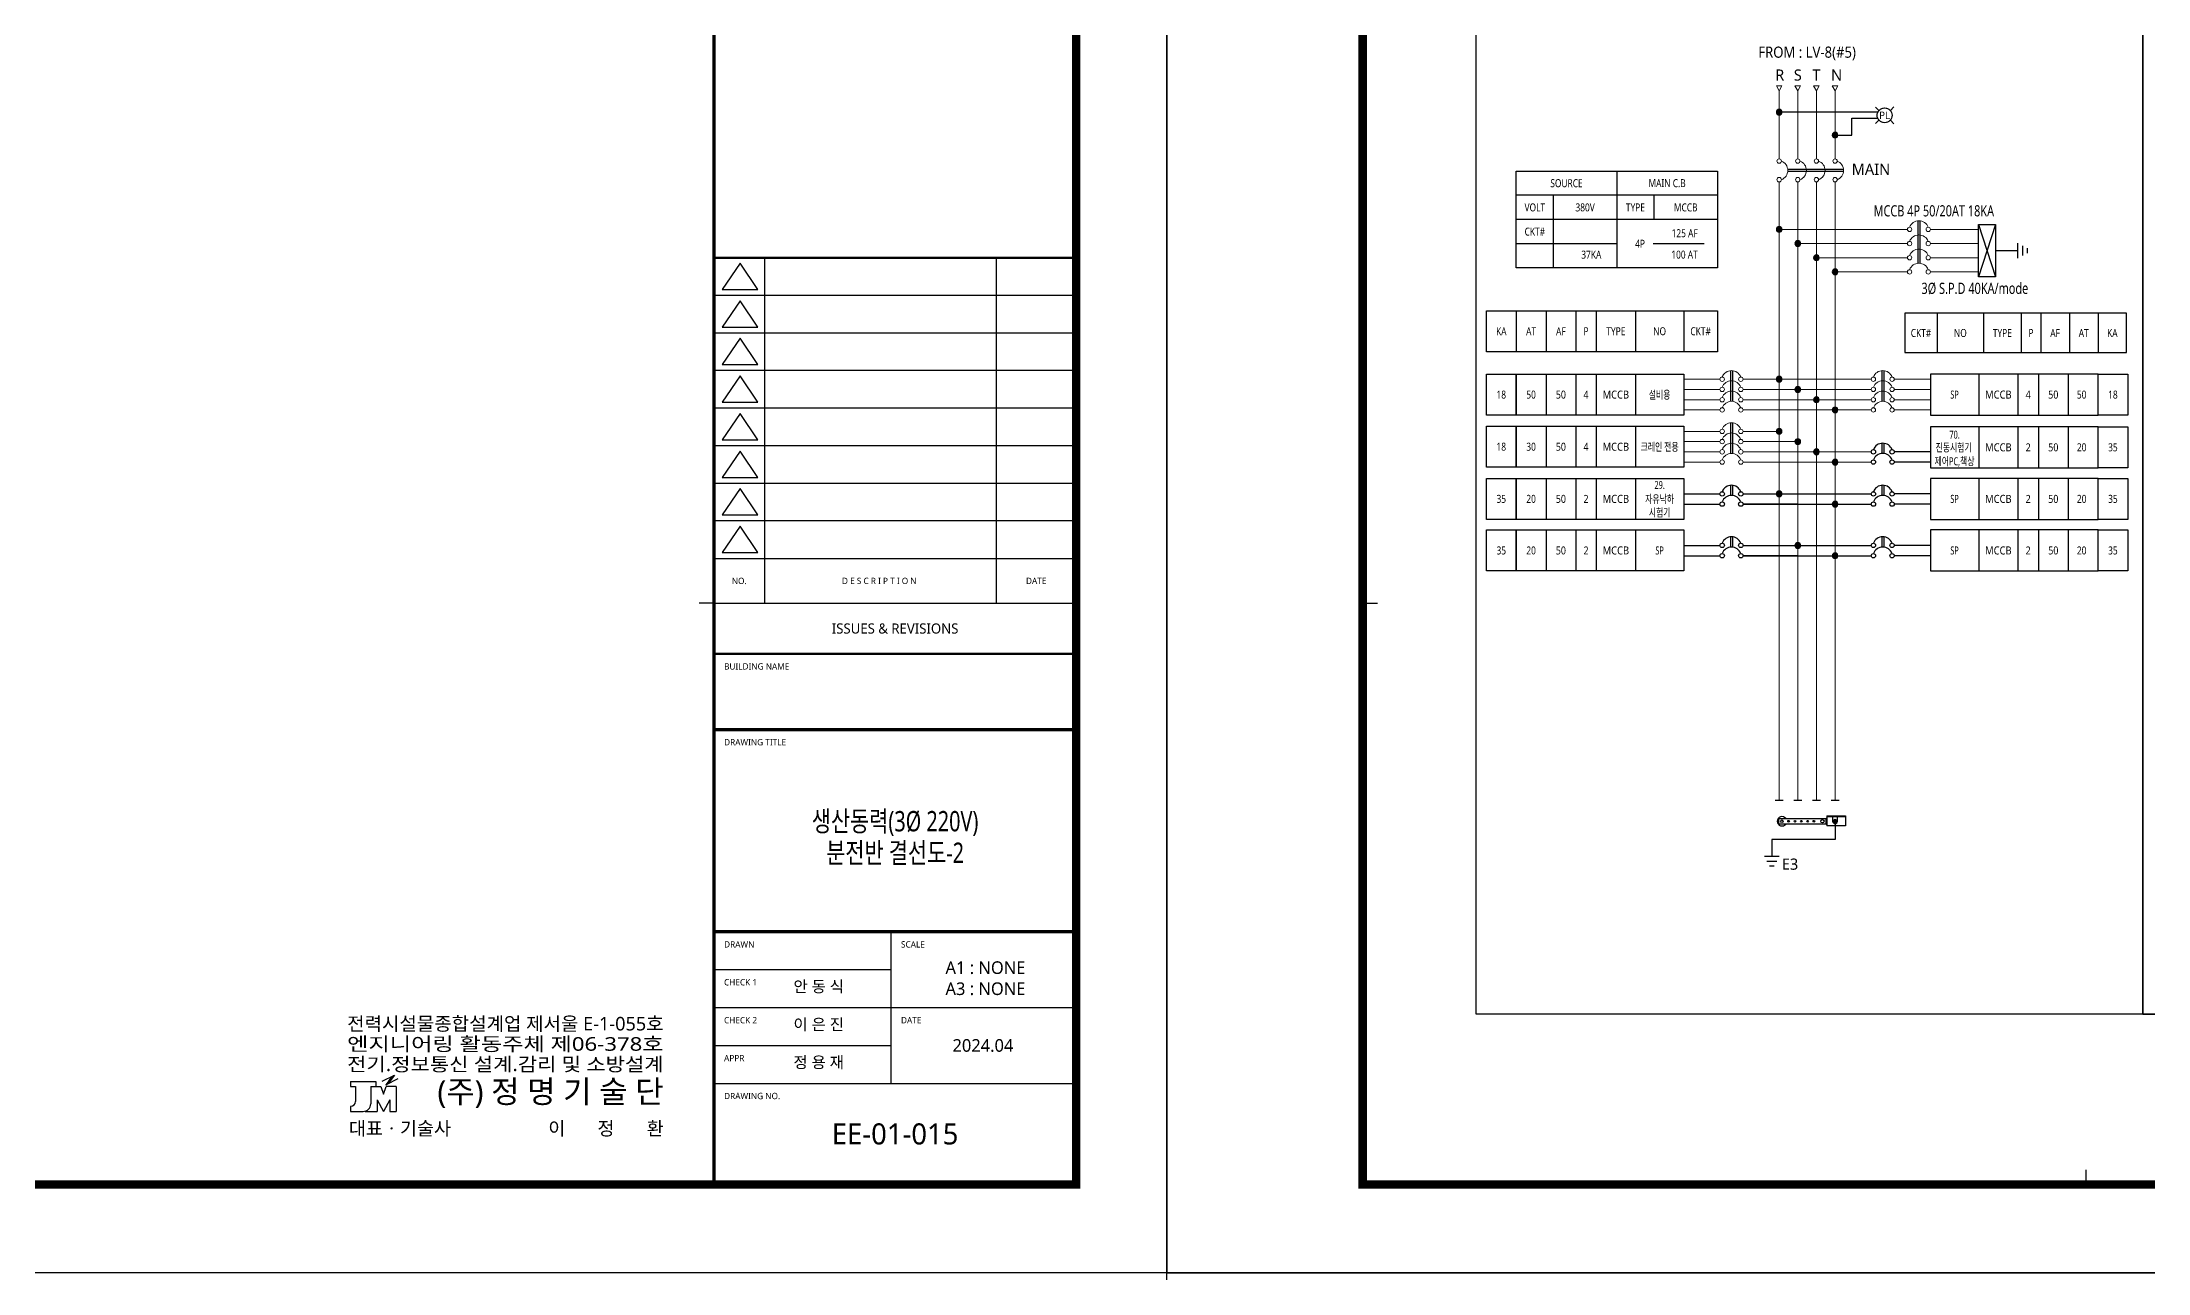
# Model space of a CAD drawing. Header units: millimetres. Extents: x 0 to 1009200, y -237600 to 28708.
# Drawn here: x 283001 to 382982, y -118800 to -60354 of the extents above; entities that cross this region are included whole.
import ezdxf
from ezdxf.enums import TextEntityAlignment as Align

# ---------------------------------------------------------------- set-up
doc = ezdxf.new("R2010")
doc.units = ezdxf.units.MM
doc.header["$LTSCALE"] = 1000
for name, color, linetype in [('arch', 8, 'Continuous'), ('S', 4, 'Continuous'), ('SYM', 3, 'Continuous'), ('TEXT', 3, 'Continuous'), ('XR-SHEET(통신)$0$WD-E$0$WD', 6, 'Continuous'), ('XR-SHEET-SHT', 5, 'Continuous'), ('XR-SHEET-TEXT', 3, 'Continuous')]:
    doc.layers.add(name, color=color, linetype=linetype)
doc.layers.add('XR-SHEET-TEMP', color=171, linetype='Continuous', plot=False)
doc.styles.add('GHS', font='malgun.ttf')
doc.styles.add('XR-SHEET$0$XREF-Form$0$맑은고딕', font='malgun.ttf')
doc.styles.add('XR-SHEET(통신)$0$WD-E$0$GHS', font='malgun.ttf')
doc.styles.add('맑은고딕', font='malgun.ttf')
doc.styles.add('맑은고딕B', font='malgunbd.ttf')

# ---------------------------------------------------------------- blocks, each defined once
blk = doc.blocks.new('A$C73120EFD')
at = {"layer": 'XR-SHEET(통신)$0$WD-E$0$WD', "color": 4}
for p, q in [((-27546, 7102), (-27546, 6933)), ((-27546, 7102), (-26702, 7102)), ((-26702, 7102), (-26702, 6933)), ((-26494, 7105), (-26082, 7309)), ((-26165, 7268), (-26370, 6991)), ((-26370, 6991), (-25958, 7194)), ((-26370, 6991), (-26257, 7073)), ((-26349, 7019), (-26236, 7101)), ((-26328, 7047), (-26215, 7129)), ((-26314, 7018), (-26278, 7045)), ((-26308, 7075), (-26194, 7157)), ((-26082, 7309), (-26288, 7031)), ((-26287, 7103), (-26173, 7186)), ((-26266, 7131), (-26153, 7214)), ((-26245, 7160), (-26132, 7242)), ((-26224, 7188), (-26111, 7270)), ((-26203, 7216), (-26090, 7298)), ((-26183, 7244), (-26117, 7292)), ((-27546, 6933), (-27377, 6933)), ((-27377, 6933), (-27377, 6434)), ((-26871, 6933), (-26871, 6358)), ((-26871, 6933), (-26534, 6933)), ((-26660, 6490), (-26449, 6105)), ((-26660, 6490), (-26660, 6105)), ((-26534, 6933), (-26449, 6680)), ((-26449, 6680), (-26365, 6933)), ((-26238, 6490), (-26449, 6105)), ((-26027, 6933), (-26365, 6933)), ((-26238, 6490), (-26238, 6105)), ((-26027, 6933), (-26027, 6105)), ((-27546, 6273), (-27546, 6105)), ((-27546, 6273), (-27538, 6273)), ((-27546, 6105), (-27124, 6105)), ((-27052, 6115), (-27052, 6105)), ((-27052, 6105), (-26660, 6105)), ((-26238, 6105), (-26027, 6105))]:
    blk.add_line(p, q, dxfattribs=at)
for centre, radius in [((-27538, 6434), 160), ((-27124, 6358), 253)]:
    blk.add_arc(centre, radius, 270, 0, dxfattribs=at)
at = {"layer": 'XR-SHEET(통신)$0$WD-E$0$WD', "color": 4, "style": 'XR-SHEET(통신)$0$WD-E$0$GHS'}
for s, width, p, p2 in [('전력시설물종합설계업 제서울 E-1-055호', 0.91927, (-27655, 8791), (-17155, 8791)), ('엔지니어링 활동주체 제06-378호', 1.128043, (-27655, 8118), (-17155, 8118)), ('전기.정보통신 설계.감리 및 소방설계', 1.016896, (-27655, 7445), (-17155, 7445))]:
    blk.add_text(s, height=450, dxfattribs=dict(at, width=width)).set_placement(p, p2, align=Align.FIT)
for s, height, p in [('(주) 정 명 기 술 단', 750, (-17155, 6387)), ('이       정       환', 450, (-17155, 5315))]:
    blk.add_text(s, height=height, dxfattribs=at).set_placement(p, align=Align.RIGHT)
blk.add_text('대표ㆍ기술사 ', height=450, dxfattribs=at).set_placement((-27597, 5315))
blk = doc.blocks.new('XR-SHEET$0$XREF-Form$0$xr-form$0$TITLE')
at = {"layer": 'XR-SHEET-TEXT', "color": 4, "style": '맑은고딕B'}
for tag, height, p in [('TITLE1', 6, (776, 116.69)), ('TITLE4', 6, (776, 111.7)), ('TITLE2', 6, (776, 107.09)), ('TITLE5', 6, (776, 102.09)), ('TITLE3', 6, (776, 97.38)), ('A0.00', 7, (775.56, 32.33))]:
    blk.add_attdef(tag, text='', height=height, dxfattribs=at).set_placement(p, align=Align.MIDDLE_CENTER)
at = {"layer": 'XR-SHEET-TEXT', "color": 3, "style": 'XR-SHEET$0$XREF-Form$0$맑은고딕'}
for tag, p in [('NAME-1', (752.37, 76.33)), ('NAME-2', (752.37, 67.33)), ('NAME-3', (752.37, 58.33)), ('NAME-4', (752.37, 49.33))]:
    blk.add_attdef(tag, text='', height=2.7, dxfattribs=at).set_placement(p, align=Align.MIDDLE_LEFT)
for tag, p in [('SCALE-A1', (796.39, 73.17)), ('SCALE-A3', (796.39, 68.31)), ('DATE', (797.36, 53.01))]:
    blk.add_attdef(tag, text='', height=3, dxfattribs=at).set_placement(p, align=Align.MIDDLE)
blk = doc.blocks.new('XR-FORM-EE', base_point=(461, 408))
at = {"layer": 'XR-SHEET-SHT', "color": 5}
for p, q in [((163900, 48198), (146700, 48198)), ((149100, 48198), (149100, 31800)), ((160100, 48198), (160100, 31800)), ((163900, 46413), (146700, 46413)), ((163900, 44628), (146700, 44628)), ((163900, 42844), (146700, 42844)), ((163900, 41059), (146700, 41059)), ((163900, 39274), (146700, 39274)), ((163900, 37489), (146700, 37489)), ((163900, 35705), (146700, 35705)), ((146700, 33920), (163900, 33920)), ((146700, 31800), (163900, 31800)), ((146700, 25800), (163900, 25800)), ((155100, 16200), (155100, 9000)), ((146700, 14400), (155100, 14400)), ((146700, 12600), (163900, 12600)), ((146700, 10800), (155100, 10800)), ((146700, 9000), (163900, 9000))]:
    blk.add_line(p, q, dxfattribs=at)
blk.add_lwpolyline([(0, 118800), (168200, 118800), (168200, 0), (0, 0)], close=True, dxfattribs=at)
at = {"layer": 'XR-SHEET-SHT', "color": 5, "const_width": 400}
blk.add_lwpolyline([(9300, 114600), (163900, 114600), (163900, 4200), (9300, 4200)], close=True, dxfattribs=at)
at = {"layer": 'XR-SHEET-SHT', "color": 5}
for points, const_width in [([(146700, 114600), (146700, 4200)], 160), ([(146700, 48198), (163900, 48198)], 114), ([(146700, 29400), (163900, 29400)], 114), ([(146700, 25800), (163900, 25800)], 160), ([(146700, 25800), (163900, 25800)], 140), ([(146700, 16200), (163900, 16200)], 160)]:
    blk.add_lwpolyline(points, dxfattribs=dict(at, const_width=const_width))
at = {"layer": 'XR-SHEET-SHT', "color": 5, "flags": 128}
for points in [[(147937, 47949), (147097, 46700), (148777, 46700)], [(147937, 46165), (147097, 44915), (148777, 44915)], [(147937, 44380), (147097, 43131), (148777, 43131)], [(147937, 42595), (147097, 41346), (148777, 41346)], [(147937, 40810), (147097, 39561), (148777, 39561)], [(147937, 39026), (147097, 37776), (148777, 37776)], [(147937, 37241), (147097, 35992), (148777, 35992)], [(147937, 35456), (147097, 34207), (148777, 34207)]]:
    blk.add_lwpolyline(points, close=True, dxfattribs=at)
at = {"layer": 'XR-SHEET-TEMP'}
for p, q in [((9300, 31800), (10000, 31800)), ((146700, 31800), (146000, 31800)), ((43650, 4200), (43650, 4900))]:
    blk.add_line(p, q, dxfattribs=at)
at = {"layer": 'S', "xscale": 1.431220871780062, "yscale": 1.431220896772468, "zscale": 1.431220886775505}
blk.add_blockref('A$C73120EFD', (168863, -1070), dxfattribs=at)
at = {"layer": 'XR-SHEET-TEXT', "color": 3}
ref = blk.add_blockref('XR-SHEET$0$XREF-Form$0$xr-form$0$TITLE', (0, -297), dxfattribs=dict(at, xscale=200, yscale=200, zscale=200))
ref.add_attrib('NAME-2', '안 동 식', dxfattribs={"color": 3, "height": 540, "style": '맑은고딕'}).set_placement((150474, 13169), align=Align.BOTTOM_LEFT)
ref.add_attrib('NAME-3', '이 은 진', dxfattribs={"color": 3, "height": 540, "style": '맑은고딕'}).set_placement((150474, 11369), align=Align.BOTTOM_LEFT)
ref.add_attrib('NAME-4', '정 용 재', dxfattribs={"color": 3, "height": 540, "style": '맑은고딕'}).set_placement((150474, 9569), align=Align.BOTTOM_LEFT)
ref.add_attrib('DATE', '2024.04', dxfattribs={"color": 3, "height": 600, "style": '맑은고딕'}).set_placement((159471, 10800), align=Align.MIDDLE)
at = {"layer": 'XR-SHEET-SHT', "color": 7, "style": 'XR-SHEET$0$XREF-Form$0$맑은고딕'}
for s, height, p in [('NO.', 300, (147900, 32860)), ('D E S C R I P T I O N ', 300, (154600, 32860)), ('DATE', 300, (162000, 32860)), ('ISSUES & REVISIONS', 480, (155300, 30600))]:
    blk.add_text(s, height=height, dxfattribs=at).set_placement(p, align=Align.MIDDLE_CENTER)
for s, p in [('BUILDING NAME', (147180, 28800)), ('DRAWING TITLE', (147180, 25200)), ('DRAWN', (147180, 15600)), ('SCALE', (155580, 15600)), ('CHECK 1', (147180, 13800)), ('CHECK 2', (147180, 12000)), ('DATE', (155580, 12000)), ('APPR', (147180, 10200)), ('DRAWING NO.', (147180, 8400))]:
    blk.add_text(s, height=300, dxfattribs=at).set_placement(p, align=Align.MIDDLE_LEFT)
blk = doc.blocks.new('HH7')
at = {"layer": 'SYM'}
blk.add_hatch(color=256, dxfattribs=at).paths.add_polyline_path([(50, 50, 1), (-50, 50, 1)])
blk.add_circle((0, 50), 50, dxfattribs=at)

msp = doc.modelspace()

# ---------------------------------------------------------------- linework, layer by layer
at = {"lineweight": 18}
for p, q in [((365475, -62661, 0), (365475, -65899, 0)), ((366360, -62661, 0), (366360, -65899, 0)), ((367244, -62661, 0), (367244, -65899, 0)), ((365475, -66990, 0), (365475, -68175, 0)), ((366360, -66990, 0), (366360, -68175, 0)), ((367244, -66990, 0), (367244, -68175, 0)), ((371564, -69247, 0), (365475, -69247, 0)), ((371564, -69919, 0), (366360, -69919, 0)), ((372655, -69247, 0), (374944, -69247, 0)), ((374944, -69919, 0), (372655, -69919, 0)), ((374944, -69919, 0), (372656, -69919, 0)), ((371564, -70592, 0), (367244, -70592, 0)), ((374944, -70592, 0), (372656, -70592, 0)), ((371564, -71264, 0), (368129, -71264, 0)), ((374944, -71264, 0), (372655, -71264, 0)), ((360950, -76362, 0), (362667, -76362, 0)), ((360950, -76848, 0), (362667, -76848, 0)), ((363758, -76362, 0), (369846, -76362)), ((366360, -76848, 0), (363758, -76848, 0)), ((363758, -76848, 0), (369846, -76848)), ((372654, -76362), (370937, -76362)), ((372654, -76848), (370937, -76848)), ((360950, -77335, 0), (362667, -77335, 0)), ((360950, -77821, 0), (362667, -77821, 0)), ((369846, -77335, 0), (363758, -77335, 0)), ((363758, -77335, 0), (369846, -77335)), ((368129, -77821, 0), (363758, -77821, 0)), ((363758, -77821, 0), (369846, -77821)), ((372654, -77335), (370937, -77335)), ((372654, -77821), (370937, -77821)), ((360950, -78838, 0), (362667, -78838, 0)), ((363758, -78838, 0), (365475, -78838)), ((360950, -79325, 0), (362667, -79325, 0)), ((360950, -79811, 0), (362667, -79811, 0)), ((366360, -79325, 0), (363758, -79325, 0)), ((363758, -79325, 0), (366360, -79325)), ((369846, -79811, 0), (363758, -79811, 0)), ((363758, -79811, 0), (369846, -79811)), ((360950, -80298, 0), (362667, -80298, 0)), ((368129, -80298, 0), (363758, -80298, 0)), ((363758, -80298, 0), (369846, -80298))]:
    msp.add_line(p, q, dxfattribs=at)
for p, q in [((370158, -63688, 0), (365475, -63688, 0)), ((370045, -63437, 0), (370215, -63607, 0)), ((370924, -63432, 0), (370756, -63600, 0)), ((370045, -64223, 0), (370215, -64053, 0)), ((370924, -64227, 0), (370756, -64060, 0)), ((357766, -66478, 0), (357766, -71077, 0)), ((368535, -66397, 0), (365883, -66397, 0)), ((368535, -66492, 0), (365883, -66492, 0)), ((362542, -67628, 0), (352990, -67628, 0)), ((354758, -71077, 0), (354758, -67628, 0)), ((359534, -68778, 0), (359534, -67628, 0)), ((362542, -68778, 0), (352990, -68778, 0)), ((372062, -68840, 0), (372062, -70857, 0)), ((372158, -68840, 0), (372158, -70857, 0)), ((357766, -69928, 0), (352990, -69928, 0)), ((361908, -69928, 0), (359500, -69928, 0)), ((375740, -69017, 0), (374944, -71494, 0)), ((374944, -69017, 0), (375740, -71494, 0)), ((376804, -70606, 0), (376804, -69905, 0)), ((375740, -70255, 0), (376804, -70255, 0)), ((377038, -70489, 0), (377038, -70021, 0)), ((377272, -70372, 0), (377272, -70138, 0)), ((352990, -73112), (352990, -75057)), ((354405, -73112, 0), (354405, -75057, 0)), ((355820, -73112, 0), (355820, -75057, 0)), ((356793, -73112, 0), (356793, -75057, 0)), ((358650, -73112, 0), (358650, -75057, 0)), ((360950, -73112, 0), (360950, -75057, 0)), ((372973, -73232, 0), (372973, -75100, 0)), ((375180, -73232, 0), (375180, -75100, 0)), ((376964, -73232, 0), (376964, -75100, 0)), ((377898, -73232, 0), (377898, -75100, 0)), ((379256, -73232, 0), (379256, -75100, 0)), ((380615, -73232, 0), (380615, -75100, 0)), ((363165, -75955, 0), (363165, -77414, 0)), ((363260, -75955, 0), (363260, -77414, 0)), ((370344, -75955), (370344, -77414)), ((370439, -75955), (370439, -77414)), ((354405, -76119, 0), (354405, -78064, 0)), ((355820, -76119, 0), (355820, -78064, 0)), ((356793, -76119, 0), (356793, -78064, 0)), ((358650, -76119, 0), (358650, -78064, 0)), ((374954, -76119, 0), (374954, -78064, 0)), ((376811, -76119, 0), (376811, -78064, 0)), ((377784, -76119, 0), (377784, -78064, 0)), ((379199, -76119, 0), (379199, -78064, 0)), ((354405, -78595, 0), (354405, -80541, 0)), ((355820, -78595, 0), (355820, -80541, 0)), ((356793, -78595, 0), (356793, -80541, 0)), ((358650, -78595, 0), (358650, -80541, 0)), ((363165, -78432, 0), (363165, -79891, 0)), ((363260, -78432, 0), (363260, -79891, 0)), ((374954, -78623, 0), (374954, -80569, 0)), ((376811, -78623, 0), (376811, -80569, 0)), ((377784, -78623, 0), (377784, -80569, 0)), ((379199, -78623, 0), (379199, -80569, 0)), ((370344, -79404), (370344, -79891)), ((370439, -79404), (370439, -79891)), ((372654, -79811), (370937, -79811)), ((372654, -80298), (370937, -80298)), ((354405, -81072, 0), (354405, -83017, 0)), ((355820, -81072, 0), (355820, -83017, 0)), ((356793, -81072, 0), (356793, -83017, 0)), ((358650, -81072, 0), (358650, -83017, 0)), ((360950, -81808, 0), (362667, -81808, 0)), ((363165, -81401, 0), (363165, -81888, 0)), ((363260, -81401, 0), (363260, -81888, 0)), ((363758, -81808, 0), (369846, -81808)), ((370344, -81401), (370344, -81888)), ((370439, -81401), (370439, -81888)), ((372654, -81808), (370937, -81808)), ((374954, -81072, 0), (374954, -83017, 0)), ((376811, -81072, 0), (376811, -83017, 0)), ((377784, -81072, 0), (377784, -83017, 0)), ((379199, -81072, 0), (379199, -83017, 0)), ((360950, -82294, 0), (362667, -82294, 0)), ((366360, -82294, 0), (363758, -82294, 0)), ((363758, -82294, 0), (369846, -82294)), ((372654, -82294), (370937, -82294)), ((354405, -83520, 0), (354405, -85466, 0)), ((355820, -83520, 0), (355820, -85466, 0)), ((356793, -83520, 0), (356793, -85466, 0)), ((358650, -83520, 0), (358650, -85466, 0)), ((363165, -83849, 0), (363165, -84336, 0)), ((363260, -83849, 0), (363260, -84336, 0)), ((370344, -83849), (370344, -84336)), ((370439, -83849), (370439, -84336)), ((374954, -83520, 0), (374954, -85466, 0)), ((376811, -83520, 0), (376811, -85466, 0)), ((377784, -83520, 0), (377784, -85466, 0)), ((379199, -83520, 0), (379199, -85466, 0)), ((360950, -84256, 0), (362667, -84256, 0)), ((360950, -84743, 0), (362667, -84743, 0)), ((363758, -84256, 0), (369846, -84256)), ((366360, -84743, 0), (363758, -84743, 0)), ((363758, -84743, 0), (369846, -84743)), ((372654, -84256), (370937, -84256)), ((372654, -84743), (370937, -84743)), ((365284, -96344), (365666, -96344)), ((366169, -96344), (366551, -96344)), ((367053, -96344), (367435, -96344)), ((367938, -96344), (368320, -96344)), ((365440, -97221), (367704, -97221)), ((365440, -97221), (365440, -97486)), ((367704, -97486), (365440, -97486)), ((367740, -97221), (367704, -97221)), ((367704, -97486), (367704, -97221)), ((367704, -97486), (367740, -97486)), ((367740, -97097), (368624, -97097)), ((367740, -97097), (367740, -97575)), ((367740, -97132), (368624, -97132)), ((368624, -97575), (367740, -97575)), ((368014, -97132), (368014, -97354)), ((368092, -97348), (368092, -97359)), ((368092, -97348), (368118, -97348)), ((368092, -97359), (368118, -97359)), ((368123, -97317), (368123, -97343)), ((368123, -97317), (368134, -97317)), ((368123, -97364), (368123, -97390)), ((368123, -97390), (368134, -97390)), ((368134, -97317), (368134, -97343)), ((368134, -97364), (368134, -97390)), ((368139, -97348), (368166, -97348)), ((368139, -97359), (368166, -97359)), ((368166, -97348), (368166, -97359)), ((368244, -97354), (368244, -97132)), ((368624, -97097), (368624, -97575)), ((364778, -99009, 0), (365480, -99009, 0)), ((364895, -99243, 0), (365363, -99243, 0)), ((365012, -99477, 0), (365246, -99477, 0))]:
    msp.add_line(p, q)
for points in [[(365475, -62661), (365608, -62431), (365343, -62431)], [(366360, -62661), (366492, -62431), (366227, -62431)], [(367244, -62661), (367377, -62431), (367112, -62431)], [(368129, -62661), (368261, -62431), (367996, -62431)]]:
    msp.add_lwpolyline(points, close=True, dxfattribs=at)
for points in [[(368129, -65899), (368129, -62661)], [(368129, -68175), (368129, -66990)], [(365475, -96344), (365475, -68175)], [(366360, -96344), (366360, -68175)], [(367244, -96344), (367244, -68175)], [(368129, -96344), (368129, -68175)]]:
    msp.add_lwpolyline(points, dxfattribs=at)
for points in [[(368129, -64767), (368922, -64767), (368922, -63971), (370158, -63971)], [(368129, -97354), (368129, -98219), (365129, -98219), (365129, -99009)]]:
    msp.add_lwpolyline(points)
at = {"const_width": 35.4}
for points in [[(370045, -63437), (370215, -63607)], [(370756, -63600), (370924, -63432)], [(370045, -64223), (370215, -64053)], [(370756, -64060), (370924, -64227)]]:
    msp.add_lwpolyline(points, dxfattribs=at)
msp.add_lwpolyline([(370482, -63476, -1), (370482, -64184, -1), (370482, -63476)], format="xyb", dxfattribs=at)
for points in [[(352990, -66478), (362542, -66478), (362542, -71077), (352990, -71077)], [(374944, -69017), (375740, -69017), (375740, -71494), (374944, -71494)], [(351574, -73112), (362542, -73112), (362542, -75057), (351574, -75057)], [(381973, -73232), (371445, -73232), (371445, -75100), (381973, -75100)], [(351574, -76119), (352990, -76119), (352990, -78064), (351574, -78064)], [(352990, -76119), (360950, -76119), (360950, -78064), (352990, -78064)], [(380615, -76119), (372654, -76119), (372654, -78064), (380615, -78064)], [(380615, -76119), (382030, -76119), (382030, -78064), (380615, -78064)], [(351574, -78595), (352990, -78595), (352990, -80541), (351574, -80541)], [(352990, -78595), (360950, -78595), (360950, -80541), (352990, -80541)], [(380615, -78623), (372654, -78623), (372654, -80569), (380615, -80569)], [(380615, -78623), (382030, -78623), (382030, -80569), (380615, -80569)], [(351574, -81072), (352990, -81072), (352990, -83017), (351574, -83017)], [(352990, -81072), (360950, -81072), (360950, -83017), (352990, -83017)], [(380615, -81072), (372654, -81072), (372654, -83017), (380615, -83017)], [(380615, -81072), (382030, -81072), (382030, -83017), (380615, -83017)], [(351574, -83520), (352990, -83520), (352990, -85466), (351574, -85466)], [(352990, -83520), (360950, -83520), (360950, -85466), (352990, -85466)], [(380615, -83520), (372654, -83520), (372654, -85466), (380615, -85466)], [(380615, -83520), (382030, -83520), (382030, -85466), (380615, -85466)], [(368202, -97311), (368129, -97269), (368055, -97311), (368055, -97396), (368129, -97438), (368202, -97396)]]:
    msp.add_lwpolyline(points, close=True)
for centre, radius in [((370482, -63830, 0), 354), ((369949, -79811), 104), ((370834, -79811), 104), ((369949, -80298), 104), ((370834, -80298), 104), ((362770, -81808, 0), 104), ((363655, -81808, 0), 104), ((369949, -81808), 104), ((370834, -81808), 104), ((362770, -82294, 0), 104), ((363655, -82294, 0), 104), ((369949, -82294), 104), ((370834, -82294), 104), ((362770, -84256, 0), 104), ((362770, -84743, 0), 104), ((363655, -84256, 0), 104), ((363655, -84743, 0), 104), ((369949, -84256), 104), ((369949, -84743), 104), ((370834, -84256), 104), ((370834, -84743), 104), ((365608, -97354), 61.9), ((365926, -97354), 44.2), ((366227, -97354), 44.2), ((366528, -97354), 44.2), ((366829, -97354), 44.2), ((367129, -97354), 44.2), ((367527, -97354), 79.6), ((368129, -97354), 67), ((368129, -97354), 59.2)]:
    msp.add_circle(centre, radius)
at = {"lineweight": 18}
for centre in [(365475, -66002, 0), (366360, -66002, 0), (367244, -66002, 0), (368129, -66002, 0), (365475, -66887, 0), (366360, -66887, 0), (367244, -66887, 0), (368129, -66887, 0), (371668, -69247, 0), (371668, -69919, 0), (372552, -69247, 0), (372552, -69919, 0), (371668, -70592, 0), (372552, -70592, 0), (371668, -71264, 0), (372552, -71264, 0), (362770, -76362, 0), (362770, -76848, 0), (363655, -76362, 0), (363655, -76848, 0), (369949, -76362), (369949, -76848), (370834, -76362), (370834, -76848), (362770, -77335, 0), (362770, -77821, 0), (363655, -77335, 0), (363655, -77821, 0), (369949, -77335), (369949, -77821), (370834, -77335), (370834, -77821), (362770, -78838, 0), (363655, -78838, 0), (362770, -79325, 0), (362770, -79811, 0), (363655, -79325, 0), (363655, -79811, 0), (362770, -80298, 0), (363655, -80298, 0)]:
    msp.add_circle(centre, 104, dxfattribs=at)
for centre, start, end in [((365412, -66445, 0), 290.69882, 69.30118), ((366296, -66445, 0), 290.69882, 69.30118), ((367181, -66445, 0), 290.69882, 69.30118), ((368065, -66445, 0), 290.69882, 69.30118), ((372110, -69311, 0), 20.69882, 159.30118), ((372110, -69983, 0), 20.69882, 159.30118), ((372110, -70655, 0), 20.69882, 159.30118), ((372110, -71327, 0), 20.69882, 159.30118), ((363212, -76425, 0), 20.69882, 159.30118), ((370392, -76425), 20.69882, 159.30118), ((363212, -76912, 0), 20.69882, 159.30118), ((363212, -77398, 0), 20.69882, 159.30118), ((370392, -76912), 20.69882, 159.30118), ((370392, -77398), 20.69882, 159.30118), ((363212, -77885, 0), 20.69882, 159.30118), ((370392, -77885), 20.69882, 159.30118), ((363212, -78902, 0), 20.69882, 159.30118), ((363212, -79388, 0), 20.69882, 159.30118), ((363212, -79875, 0), 20.69882, 159.30118), ((363212, -80361, 0), 20.69882, 159.30118)]:
    msp.add_arc(centre, 473, start, end, dxfattribs=at)
for centre, radius, start, end in [((370392, -79875), 473, 20.69882, 159.30118), ((370392, -80361), 473, 20.69882, 159.30118), ((363212, -81871, 0), 473, 20.69882, 159.30118), ((363212, -82358, 0), 473, 20.69882, 159.30118), ((370392, -81871), 473, 20.69882, 159.30118), ((370392, -82358), 473, 20.69882, 159.30118), ((363212, -84320, 0), 473, 20.69882, 159.30118), ((370392, -84320), 473, 20.69882, 159.30118), ((363212, -84806, 0), 473, 20.69882, 159.30118), ((370392, -84806), 473, 20.69882, 159.30118), ((365608, -97354), 221, 36.8699, 323.1301), ((368129, -97354), 115, 180, 0), ((368118, -97343), 5.28, 270, 0), ((368118, -97364), 5.28, 0, 90), ((368139, -97343), 5.28, 180, 270), ((368139, -97364), 5.28, 90, 180)]:
    msp.add_arc(centre, radius, start, end)
at = {"layer": 'SYM', "color": 6}
msp.add_line((382746, -106521), (414400, -106521), dxfattribs=at)
for points in [[(351092, -54469), (382746, -54469), (382746, -106521), (351092, -106521)], [(351092, -54469), (382746, -54469), (382746, -106521), (351092, -106521)], [(382746, -54469), (414400, -54469), (414400, -106521), (382746, -106521)]]:
    msp.add_lwpolyline(points, close=True, dxfattribs=at)

# ---------------------------------------------------------------- block references
for p, xscale, yscale, zscale, rotation in [((365608, -63684, 0), -2.653349145397245, 2.653349145397245, 2.653349143080567, 89.9999999999992), ((368261, -64767, 0), -2.653349145397245, 2.653349145397245, 2.653349143080567, 89.9999999999992), ((365608, -69247, 0), -2.653349869803625, 2.653349869803625, 2.653349867486946, 89.99999999999937), ((366492, -69919, 0), -2.653349869803625, 2.653349869803625, 2.653349867486946, 89.99999999999937), ((367377, -70592, 0), -2.653349869803625, 2.653349869803625, 2.653349867486946, 89.99999999999937), ((368261, -71264, 0), -2.653349869803625, 2.653349869803625, 2.653349867486946, 89.99999999999937), ((365608, -76362, 0), -2.653349145397245, 2.653349145397245, 2.65334914292484, 89.9999999999992), ((366492, -76848, 0), -2.653349145397245, 2.653349145397245, 2.65334914292484, 89.9999999999992), ((367377, -77335, 0), -2.653349145397245, 2.653349145397245, 2.65334914292484, 89.9999999999992), ((368261, -77821, 0), -2.653349145397245, 2.653349145397245, 2.65334914292484, 89.9999999999992), ((365608, -78838, 0), -2.653349145397245, 2.653349145397245, 2.65334914292484, 89.9999999999992), ((366492, -79325, 0), -2.653349145397245, 2.653349145397245, 2.65334914292484, 89.9999999999992), ((367377, -79811, 0), -2.653349145397245, 2.653349145397245, 2.65334914292484, 89.9999999999992), ((368261, -80298, 0), -2.653349145397245, 2.653349145397245, 2.65334914292484, 89.9999999999992), ((365608, -81808, 0), -2.653349145397245, 2.653349145397245, 2.65334914292484, 89.9999999999992), ((368261, -82294, 0), -2.653349145397245, 2.653349145397245, 2.65334914292484, 89.9999999999992), ((366492, -84256), -2.653349145397245, 2.653349145397245, 2.65334914292484, 89.9999999999992), ((368261, -84743, 0), -2.653349145397245, 2.653349145397245, 2.65334914292484, 89.9999999999992)]:
    msp.add_blockref('HH7', p, dxfattribs=dict(xscale=xscale, yscale=yscale, zscale=zscale, rotation=rotation))
at = {"layer": 'arch'}
for p in [(168661, -118392), (336861, -118392), (336861, -237192)]:
    msp.add_blockref('XR-FORM-EE', p, dxfattribs=at)

# ---------------------------------------------------------------- texts
at = {"style": 'GHS'}
for s, height, width, p in [('FROM : LV-8(#5)', 530.67, 0.9, (366802, -60886)), ('SOURCE', 380, 0.8, (355378, -67053)), ('MAIN C.B', 380, 0.8, (360154, -67053)), ('VOLT', 380, 0.8, (353874, -68203)), ('380V', 380, 0.8, (356262, -68203)), ('TYPE', 380, 0.8, (358650, -68203)), ('MCCB', 380, 0.8, (361038, -68203)), ('CKT#', 380, 0.8, (353874, -69353)), ('4P', 380, 0.8, (358871, -69928)), ('KA', 380, 0.8, (352282, -74084)), ('AT', 380, 0.8, (353697, -74084)), ('AF', 380, 0.8, (355112, -74084)), ('P', 380, 0.8, (356306, -74084)), ('TYPE', 380, 0.8, (357721, -74084)), ('NO', 380, 0.8, (359800, -74084)), ('CKT#', 380, 0.8, (361746, -74084)), ('CKT#', 380, 0.8, (372209, -74166)), ('NO', 380, 0.8, (374077, -74166)), ('TYPE', 380, 0.8, (376072, -74166)), ('P', 380, 0.8, (377431, -74166)), ('AF', 380, 0.8, (378577, -74166)), ('AT', 380, 0.8, (379935, -74166)), ('KA', 380, 0.8, (381294, -74166)), ('18', 380, 0.8, (352282, -77092)), ('50', 380, 0.8, (353697, -77092)), ('50', 380, 0.85, (355112, -77092)), ('4', 380, 0.85, (356306, -77092)), ('MCCB', 380, 0.9, (357721, -77092)), ('설비용', 380, 0.7, (359800, -77092)), ('SP', 380, 0.7, (373804, -77092)), ('MCCB', 380, 0.9, (375883, -77092)), ('4', 380, 0.85, (377298, -77092)), ('50', 380, 0.85, (378492, -77092)), ('50', 380, 0.8, (379838, -77092)), ('18', 380, 0.8, (381322, -77092)), ('70.', 380, 0.7, (373804, -78995)), ('18', 380, 0.8, (352282, -79568)), ('30', 380, 0.8, (353697, -79568)), ('50', 380, 0.85, (355112, -79568)), ('4', 380, 0.85, (356306, -79568)), ('MCCB', 380, 0.9, (357721, -79568)), ('크레인 전용', 380, 0.7, (359800, -79568)), ('진동시험기 ', 380, 0.7, (373804, -79596)), ('MCCB', 380, 0.9, (375883, -79596)), ('2', 380, 0.85, (377298, -79596)), ('50', 380, 0.85, (378492, -79596)), ('20', 380, 0.8, (379838, -79596)), ('35', 380, 0.8, (381322, -79596)), ('제어PC,책상', 380, 0.7, (373804, -80264)), ('35', 380, 0.8, (352282, -82044)), ('20', 380, 0.8, (353697, -82044)), ('50', 380, 0.85, (355112, -82044)), ('2', 380, 0.85, (356306, -82044)), ('MCCB', 380, 0.9, (357721, -82044)), ('자유낙하', 380, 0.7, (359800, -82044)), ('29.', 380, 0.7, (359800, -81387)), ('SP', 380, 0.7, (373804, -82044)), ('MCCB', 380, 0.9, (375883, -82044)), ('2', 380, 0.85, (377298, -82044)), ('50', 380, 0.85, (378492, -82044)), ('20', 380, 0.8, (379838, -82044)), ('35', 380, 0.8, (381322, -82044)), ('시험기', 380, 0.7, (359800, -82684)), ('35', 380, 0.8, (352282, -84493)), ('20', 380, 0.8, (353697, -84493)), ('50', 380, 0.85, (355112, -84493)), ('2', 380, 0.85, (356306, -84493)), ('MCCB', 380, 0.9, (357721, -84493)), ('SP', 380, 0.7, (359800, -84493)), ('SP', 380, 0.7, (373804, -84493)), ('MCCB', 380, 0.9, (375883, -84493)), ('2', 380, 0.85, (377298, -84493)), ('50', 380, 0.85, (378492, -84493)), ('20', 380, 0.8, (379838, -84493)), ('35', 380, 0.8, (381322, -84493))]:
    msp.add_text(s, height=height, dxfattribs=dict(at, width=width)).set_placement(p, align=Align.MIDDLE)
for s, height, p in [('R', 531, (365286, -62183)), ('S', 531, (366171, -62183)), ('T', 531, (367055, -62183)), ('N', 531, (367940, -62183)), ('MAIN', 530.7, (368918, -66659)), ('E3', 530.7, (365602, -99655))]:
    msp.add_text(s, height=height, dxfattribs=at).set_placement(p)
msp.add_text('PL', height=353.8, dxfattribs=at).set_placement((370482, -63830), align=Align.MIDDLE)
at = {"style": 'GHS', "width": 0.75}
for s, p in [('MCCB 4P 50/20AT 18KA', (369959, -68631)), ('3Ø S.P.D 40KA/mode', (372231, -72312))]:
    msp.add_text(s, height=530.67, dxfattribs=at).set_placement(p)
at = {"style": 'GHS', "width": 0.8}
for s, p in [('125 AF', (361610, -69618)), ('37KA', (357032, -70635)), ('100 AT', (361610, -70635))]:
    msp.add_text(s, height=380, dxfattribs=at).set_placement(p, align=Align.RIGHT)
at = {"layer": 'TEXT', "style": 'GHS', "width": 0.75}
for s, height, p in [('생산동력(3Ø 220V)', 965.94, (323500, -97350)), ('분전반 결선도-2', 965.9, (323500, -98850))]:
    msp.add_text(s, height=height, dxfattribs=at).set_placement(p, align=Align.MIDDLE_CENTER)
at = {"layer": 'TEXT', "style": 'GHS'}
for s, height, p in [('A1 : NONE', 600, (327790, -104305)), ('A3 : NONE', 600, (327790, -105305)), ('EE-01-015', 1000, (323500, -112200))]:
    msp.add_text(s, height=height, dxfattribs=at).set_placement(p, align=Align.MIDDLE_CENTER)

doc.saveas('drawing.dxf')
